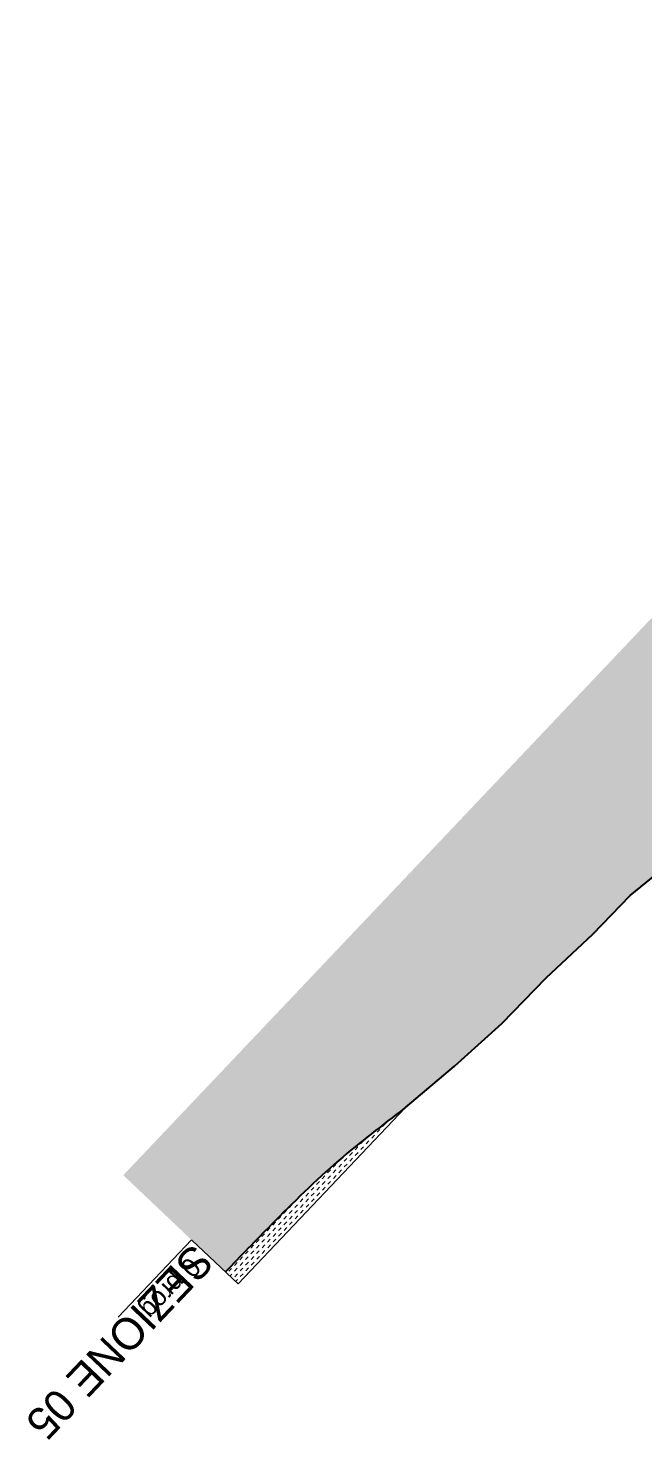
# Model space of a CAD drawing. Header units: inches. Extents: x -3368894 to 5148796, y 84 to 10864301.
# Drawn here: x 503385.67 to 503395.33, y 4346087.78 to 4346109.96 of the extents above; entities that cross this region are included whole.
import ezdxf

# ---------------------------------------------------------------- set-up
doc = ezdxf.new("R2010")
doc.units = ezdxf.units.IN
doc.header["$MEASUREMENT"] = 0
for name, color, linetype, lineweight in [('cm_campiture', 252, 'Continuous', 9), ('cm_linea di terra', 4, 'Continuous', 25), ('cm_quote', 174, 'Continuous', 0), ('cm_testi', 250, 'Continuous', 0)]:
    doc.layers.add(name, color=color, linetype=linetype, lineweight=lineweight)
doc.layers.add('Finestre', color=254, linetype='Continuous', lineweight=9, plot=False)
doc.styles.get("Standard").update_dxf_attribs({"font": 'GOTHIC.TTF'})

msp = doc.modelspace()

# ---------------------------------------------------------------- hatches: boundary and pattern name
at = {"layer": 'cm_campiture'}
h = msp.add_hatch(color=253, dxfattribs=at)
h.dxf.hatch_style = 1
h.paths.add_polyline_path([(503388.768, 4346090.417), (503389.027, 4346090.685), (503389.917, 4346091.582), (503390.468, 4346092.091), (503390.839, 4346092.402), (503391.15, 4346092.648), (503391.573, 4346092.974), (503392.34, 4346093.624), (503393.087, 4346094.294), (503393.782, 4346095.013), (503394.514, 4346095.697), (503395.101, 4346096.304), (503395.773, 4346096.85), (503396.473, 4346097.507), (503396.926, 4346097.919), (503397.868, 4346098.649), (503398.487, 4346099.302), (503399.917, 4346100.814), (503420.65, 4346122.678), (503420.527, 4346122.795), (503423.23, 4346125.645), (503423.375, 4346125.508), (503427.594, 4346129.957), (503425.288, 4346132.143), (503387.164, 4346091.938)])
h = msp.add_hatch(dxfattribs=at)
h.set_pattern_fill('DASH', color=256, scale=0.5)
h.set_pattern_definition([(226.52124, (503416.62681, 4346113.93469), (0.00234649, -0.0883572), [0.0625, -0.0625])])
edge = h.paths.add_edge_path()
edge.add_spline(control_points=[(503391.585, 4346092.99), (503391.236, 4346092.724), (503390.497, 4346092.16), (503389.587, 4346091.265), (503389.007, 4346090.666), (503388.768, 4346090.417)], knot_values=[0, 0, 0, 0, 1.317727, 2.78498, 3.820666, 3.820666, 3.820666, 3.820666], degree=3, periodic=0)
edge.add_line((503388.768, 4346090.417), (503388.967, 4346090.229))
edge.add_line((503388.967, 4346090.229), (503391.585, 4346092.99))

# ---------------------------------------------------------------- linework, layer by layer
at = {"layer": 'cm_campiture', "ltscale": 0.5}
for points in [[(503391.591, 4346092.996), (503388.967, 4346090.229)], [(503388.967, 4346090.229), (503388.243, 4346090.915)]]:
    msp.add_lwpolyline(points, dxfattribs=at)
at = {"layer": 'cm_linea di terra'}
msp.add_lwpolyline([(503391.591, 4346092.996), (503391.6, 4346093.002), (503392.368, 4346093.652), (503393.114, 4346094.323), (503393.809, 4346095.041), (503394.541, 4346095.726), (503395.128, 4346096.333), (503395.8, 4346096.878), (503396.5, 4346097.535), (503396.953, 4346097.948), (503397.895, 4346098.677), (503398.514, 4346099.331)], dxfattribs=at)
msp.add_open_spline([(503391.585, 4346092.99), (503391.236, 4346092.724), (503390.497, 4346092.16), (503389.587, 4346091.265), (503389.007, 4346090.666), (503388.768, 4346090.417)], degree=3, knots=[0, 0, 0, 0, 1.317727, 2.78498, 3.820666, 3.820666, 3.820666, 3.820666], dxfattribs=at)
at = {"layer": 'cm_testi'}
msp.add_lwpolyline([(503388.236, 4346090.922), (503387.082, 4346089.705)], dxfattribs=at)

# ---------------------------------------------------------------- texts
at = {"layer": 'cm_quote', "insert": (503388.409, 4346090.463), "char_height": 0.3, "attachment_point": 1, "rotation": 226.5212}
msp.add_mtext_dynamic_manual_height_columns('0 prog.', width=1.57145, gutter_width=1, heights=[0], dxfattribs=at)
at = {"layer": 'Finestre'}
msp.add_text('SEZIONE 05', height=0.5, rotation=226.5212, dxfattribs=at).set_placement((503388.256, 4346090.889))

doc.saveas('drawing.dxf')
